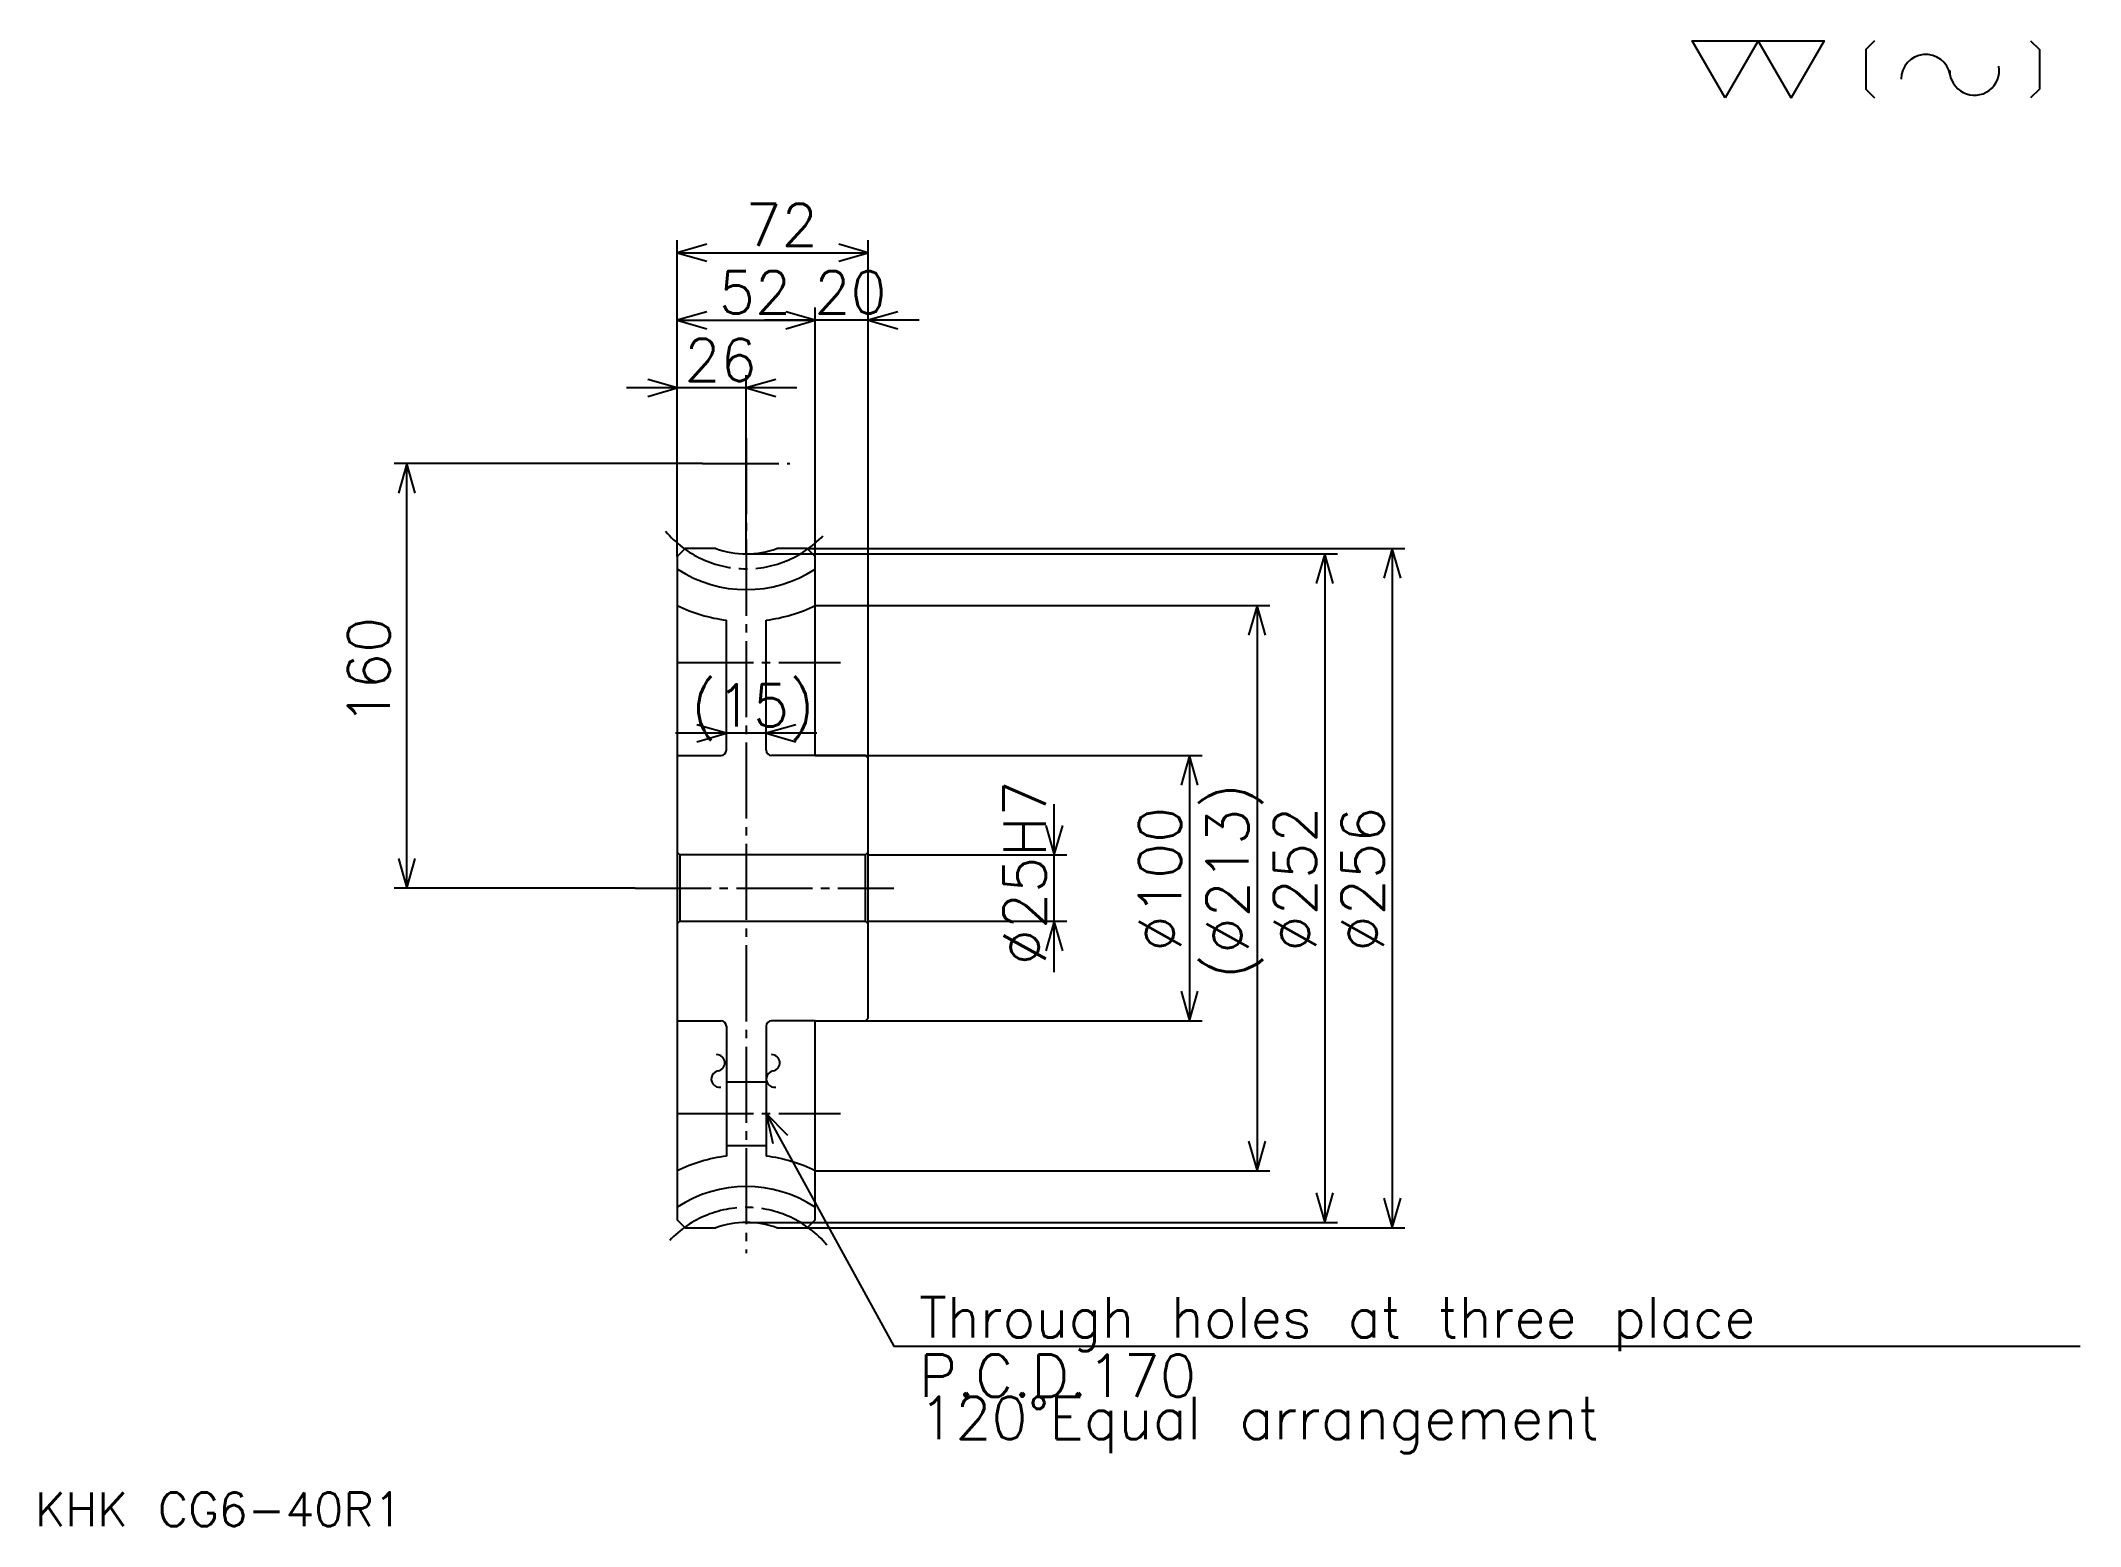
# Model space of a CAD drawing. Extents: x 34 to 803, y 35 to 595.
import ezdxf

# ---------------------------------------------------------------- set-up
doc = ezdxf.new("R2010")
doc.units = 0
doc.linetypes.add('DASHDOT', pattern=[38.222222, 28.666667, -3.185185, 3.185185, -3.185185])
doc.layers.get('0').update_dxf_attribs({"linetype": 'CONTINUOUS'})
doc.layers.add('DASHDOT', color=6, linetype='DASHDOT')
doc.styles.add('KANJI', font='TXT', dxfattribs={"bigfont": 'BIGFONT'})

msp = doc.modelspace()

# ---------------------------------------------------------------- linework, layer by layer
at = {"color": 5}
for p, q in [((273.925934, 403.518494), (273.925934, 519.77771)), ((273.925934, 515), (345.925934, 515)), ((345.925934, 403.518494), (345.925934, 519.77771)), ((325.925934, 403.518494), (325.925934, 494.296265)), ((273.925934, 489.518494), (325.925934, 489.518494)), ((365.037048, 489.518494), (306.814819, 489.518494)), ((319.037048, 464.037018), (254.814819, 464.037018)), ((273.925934, 403.518494), (273.925934, 468.814789)), ((299.925934, 435.518494), (299.925934, 468.814789)), ((283.481476, 435.518494), (167.222229, 435.518494)), ((172, 275.518494), (172, 435.518494)), ((299.925934, 401.518494), (299.925934, 435.518494)), ((273.925934, 400.518494), (273.925934, 403.518494)), ((299.925934, 401.518494), (345.925934, 401.518494)), ((322.925934, 403.518494), (345.925934, 403.518494)), ((325.925934, 400.518494), (325.925934, 403.518494)), ((345.925934, 403.518494), (548.185181, 403.518494)), ((345.925934, 324.518494), (345.925934, 403.518494)), ((345.925934, 401.518494), (522.703735, 401.518494)), ((517.925903, 401.518494), (517.925903, 149.518494)), ((543.40741, 403.518494), (543.40741, 147.518494)), ((325.925934, 382.018494), (345.925934, 382.018494)), ((345.925934, 382.018494), (497.222229, 382.018494)), ((492.444458, 382.018494), (492.444458, 169.018494)), ((326.537048, 333.888855), (273.314819, 333.888855)), ((325.925934, 325.518494), (345.925934, 325.518494)), ((345.925934, 325.518494), (471.740753, 325.518494)), ((466.962982, 325.518494), (466.962982, 225.518494)), ((416, 243.907379), (416, 307.129608)), ((345.925934, 288.018494), (420.777771, 288.018494)), ((258, 275.518494), (167.222229, 275.518494)), ((345.925934, 263.018494), (420.777771, 263.018494)), ((325.925934, 225.518494), (345.925934, 225.518494)), ((345.925934, 225.518494), (471.740753, 225.518494)), ((325.925934, 169.018494), (345.925934, 169.018494)), ((345.925934, 169.018494), (497.222229, 169.018494)), ((299.925934, 149.518494), (345.925934, 149.518494)), ((322.925934, 147.518494), (345.925934, 147.518494)), ((345.925934, 149.518494), (522.703735, 149.518494)), ((345.925934, 147.518494), (548.185181, 147.518494))]:
    msp.add_line(p, q, dxfattribs=at)
at = {"color": 4}
for p, q in [((292.425934, 327.518494), (292.425934, 376.513245)), ((307.425934, 327.518494), (307.425934, 376.513245)), ((325.925934, 325.518494), (309.425934, 325.518494)), ((345.925934, 289.018494), (344.925934, 288.018494)), ((273.925934, 262.018494), (274.925934, 263.018494)), ((345.925934, 262.018494), (344.925934, 263.018494)), ((292.425934, 223.518494), (292.425934, 174.523743)), ((307.425934, 223.518494), (307.425934, 174.523743)), ((325.925934, 225.518494), (309.425934, 225.518494)), ((292.425934, 202.518494), (307.425934, 202.518494)), ((292.425934, 178.518494), (307.425934, 178.518494))]:
    msp.add_line(p, q, dxfattribs=at)
at = {"color": 7}
for points in [[(668.888916, 573.333313), (656.466675, 594.865173), (706.155579, 594.865173), (693.733337, 573.333313), (681.311157, 594.865173), (668.888916, 573.333313)], [(725.203003, 594.865173), (721.890381, 591.552551), (721.890381, 576.645935), (725.203003, 573.333313)], [(784.001526, 594.865173), (787.314087, 591.552551), (787.314087, 576.645935), (784.001526, 573.333313)]]:
    msp.add_lwpolyline(points, dxfattribs=at)
at = {"color": 5}
for points in [[(285.074097, 518.185181), (273.925934, 515), (285.074097, 511.814789)], [(334.777771, 511.814789), (345.925934, 515), (334.777771, 518.185181)], [(285.074097, 492.703674), (273.925934, 489.518494), (285.074097, 486.333313)], [(314.777771, 486.333313), (325.925934, 489.518494), (314.777771, 492.703674)], [(314.777771, 486.333313), (325.925934, 489.518494), (314.777771, 492.703674)], [(357.074097, 492.703674), (345.925934, 489.518494), (357.074097, 486.333313)], [(262.777771, 460.851837), (273.925934, 464.037018), (262.777771, 467.222198)], [(311.074097, 467.222198), (299.925934, 464.037018), (311.074097, 460.851837)], [(175.185196, 424.370361), (172, 435.518494), (168.814819, 424.370361)], [(521.111084, 390.370361), (517.925903, 401.518494), (514.740723, 390.370361)], [(546.59259, 392.370361), (543.40741, 403.518494), (540.222229, 392.370361)], [(495.629639, 370.870361), (492.444458, 382.018494), (489.259277, 370.870361)], [(281.277771, 330.703674), (292.425934, 333.888855), (281.277771, 337.074036)], [(318.574097, 337.074036), (307.425934, 333.888855), (318.574097, 330.703674)], [(470.148163, 314.370361), (466.962982, 325.518494), (463.777802, 314.370361)], [(412.814819, 299.166626), (416, 288.018494), (419.185181, 299.166626)], [(168.814819, 286.666656), (172, 275.518494), (175.185196, 286.666656)], [(419.185181, 251.870346), (416, 263.018494), (412.814819, 251.870346)], [(463.777802, 236.666641), (466.962982, 225.518494), (470.148163, 236.666641)], [(307.425934, 190.518494), (355.481506, 102.925903), (802.681519, 102.925903)], [(315.580658, 182.276703), (307.425934, 190.518494), (309.995605, 179.212585)], [(489.259277, 180.166641), (492.444458, 169.018494), (495.629639, 180.166641)], [(514.740723, 160.666641), (517.925903, 149.518494), (521.111084, 160.666641)], [(540.222229, 158.666641), (543.40741, 147.518494), (546.59259, 158.666641)]]:
    msp.add_lwpolyline(points, dxfattribs=at)
at = {"color": 4}
for points in [[(288.436798, 403.518494), (276.925934, 403.518494), (273.925934, 400.518494), (273.925934, 262.018494)], [(311.41507, 147.518494), (322.925934, 147.518494), (325.925934, 150.518494), (325.925934, 225.518494), (344.925934, 225.518494), (345.925934, 226.518494), (345.925934, 324.518494), (344.925934, 325.518494), (325.925934, 325.518494), (325.925934, 400.518494), (322.925934, 403.518494), (311.41507, 403.518494)], [(273.925934, 325.518494), (290.425934, 325.518494)], [(273.925934, 289.018494), (274.925934, 288.018494), (274.925934, 263.018494), (344.925934, 263.018494), (344.925934, 288.018494), (274.925934, 288.018494)], [(273.925934, 262.018494), (273.925934, 150.518494), (276.925934, 147.518494), (288.436798, 147.518494)], [(273.925934, 225.518494), (290.425934, 225.518494)]]:
    msp.add_lwpolyline(points, dxfattribs=at)
at = {"color": 7}
for centre, radius, start, end in [((744.457458, 580.411072), 9.316667, 10, 180), ((762.807678, 583.646667), 9.316667, 180, 10), ((288.749268, 209.672195), 3.105556, 280, 90), ((309.482574, 209.672195), 3.105556, 280, 90), ((289.827789, 203.55545), 3.105556, 90, 280), ((310.561127, 203.55545), 3.105556, 90, 280)]:
    msp.add_arc(centre, radius, start, end, dxfattribs=at)
at = {"color": 4}
for centre, radius, start, end in [((299.925934, 435.518494), 34, 250.250077612, 289.749920829), ((299.925934, 435.518494), 47.5, 236.871110666, 303.128889334), ((299.925934, 435.518494), 59.48, 244.081114228, 262.756131863), ((299.925934, 435.518494), 59.48, 277.243868137, 295.918885772), ((290.425934, 327.518494), 2, 270, 0), ((309.425934, 327.518494), 2, 180, 270), ((290.425934, 223.518494), 2, 0, 90), ((309.425934, 223.518494), 2, 90, 180), ((299.925934, 115.518494), 59.48, 97.243868137, 115.918885772), ((299.925934, 115.518494), 59.48, 64.081114228, 82.756131863), ((299.925934, 115.518494), 47.5, 56.813337706, 123.186662294), ((299.925934, 115.518494), 34, 70.250079171, 109.749922388)]:
    msp.add_arc(centre, radius, start, end, dxfattribs=at)
at = {"layer": 'DASHDOT', "color": 7}
for p, q in [((299.925934, 445.074036), (299.925934, 137.962936)), ((283.481476, 435.518494), (316.370361, 435.518494)), ((273.925934, 360.518494), (335.481506, 360.518494)), ((258, 275.518494), (355.481506, 275.518494)), ((273.925934, 190.518494), (335.481506, 190.518494))]:
    msp.add_line(p, q, dxfattribs=at)
for centre, start, end in [((299.925934, 435.518494), 219.999992469, 320.000005527), ((299.925934, 115.518494), 39.999994473, 140.000007531)]:
    msp.add_arc(centre, 39.66, start, end, dxfattribs=at)

# ---------------------------------------------------------------- texts
at = {"color": 7, "style": 'KANJI'}
for s, height, p in [('72', 15.925926, (299.574097, 517.548096)), ('52', 15.925926, (289.574097, 492.06665)), ('20', 15.925926, (325.574097, 492.06665)), ('26', 15.925926, (276.574097, 466.585144)), ('(15)', 15.925926, (279.222229, 336.437012)), ('Through holes at three place', 15.288889, (365.037048, 106.111084)), ('P.C.D.170', 15.925926, (365.037048, 83.814789)), ('120%%dEqual arrangement', 15.925926, (365.037048, 67.88887)), ('KHK CG6-40R1', 12.740741, (31.851852, 35.037037))]:
    msp.add_text(s, height=height, dxfattribs=at).set_placement(p)
for s, p in [('160', (165.629639, 336.805542)), ('%%c25H7', (412.814819, 246.453674)), ('(%%c213)', (489.259277, 241.277756)), ('%%c100', (463.777802, 251.629608)), ('%%c252', (514.740723, 251.629608)), ('%%c256', (540.222229, 251.629608))]:
    msp.add_text(s, height=15.925926, rotation=90, dxfattribs=at).set_placement(p)

doc.saveas('drawing.dxf')
